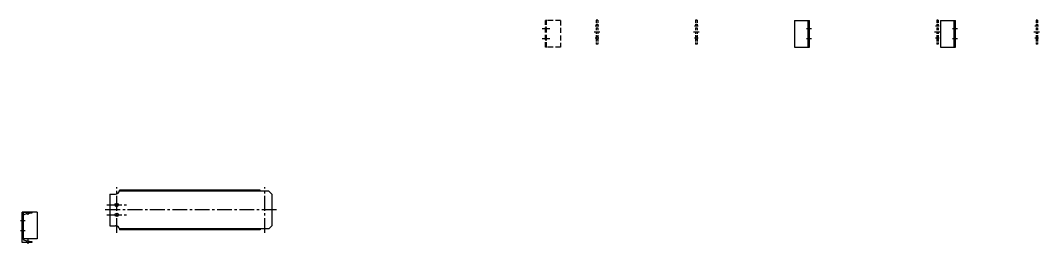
# Model space of a CAD drawing. Header units: millimetres. Extents: x -11137 to 17544, y -5373 to 15400.
# Drawn here: x 3511 to 8641, y 8748 to 9875 of the extents above; entities that cross this region are included whole.
import ezdxf

# ---------------------------------------------------------------- set-up
doc = ezdxf.new("R2010")
doc.units = ezdxf.units.MM
doc.header["$LTSCALE"] = 100
doc.header["$MEASUREMENT"] = 0
doc.linetypes.add('CENTER2', pattern=[1.125, 0.75, -0.125, 0.125, -0.125])
doc.linetypes.add('HIDDEN', pattern=[0.375, 0.25, -0.125])
for name, color, linetype in [('EM-PJ-CENTRO', 10, 'CENTER2'), ('EM-PJ-CONTORNO', 3, 'Continuous'), ('EM-PJ-COTA', 7, 'Continuous'), ('EM-PJ-TRACEJADA', 1, 'HIDDEN')]:
    doc.layers.add(name, color=color, linetype=linetype)

# ---------------------------------------------------------------- blocks, each defined once
blk = doc.blocks.new('A$C9bd9dc66')
at = {"layer": 'EM-PJ-CENTRO'}
for p, q in [((8.8, 25), (-15.2, 25)), ((8.8, -25), (-15.2, -25))]:
    blk.add_line(p, q, dxfattribs=at)
at = {"layer": 'EM-PJ-CONTORNO'}
for p, q in [((-76.2, 67.5), (-76.2, -67.5)), ((-76.2, 67.5), (-10, 67.5)), ((-10, 67.5), (0, 67.5)), ((-6.4, -67.5), (-6.4, 67.5)), ((0, -67.5), (0, 67.5)), ((-76.2, -67.5), (-10, -67.5)), ((-10, -67.5), (0, -67.5))]:
    blk.add_line(p, q, dxfattribs=at)
at = {"layer": 'EM-PJ-TRACEJADA'}
for p, q in [((-6.4, 34), (0, 34)), ((-6.4, 16), (0, 16)), ((-6.4, -16), (0, -16)), ((-6.4, -34), (0, -34))]:
    blk.add_line(p, q, dxfattribs=at)
blk = doc.blocks.new('XCV')
at = {"layer": 'EM-PJ-CENTRO', "ltscale": 0.5}
for p, q in [((-16579, 11966.6), (-16607.5, 11966.6)), ((-16584, 11996.6), (-16602.5, 11996.6)), ((-16584, 11936.6), (-16602.5, 11936.6))]:
    blk.add_line(p, q, dxfattribs=at)
at = {"layer": 'EM-PJ-TRACEJADA', "ltscale": 0.5}
for p, q in [((-16589, 12026.6), (-16597, 12026.6)), ((-16597, 12026.6), (-16597, 11906.6)), ((-16589, 12026.6), (-16589, 11906.6)), ((-16589, 12005.6), (-16597, 12005.6)), ((-16589, 11987.6), (-16597, 11987.6)), ((-16589, 11945.6), (-16597, 11945.6)), ((-16589, 11927.6), (-16597, 11927.6)), ((-16589, 11906.6), (-16597, 11906.6))]:
    blk.add_line(p, q, dxfattribs=at)
blk = doc.blocks.new('A$C3a0a9aeb')
at = {"layer": 'EM-PJ-CENTRO'}
for p, q in [((-21.9, 25), (17, 25)), ((-21.9, -25), (17, -25))]:
    blk.add_line(p, q, dxfattribs=at)
at = {"layer": 'EM-PJ-TRACEJADA'}
for p, q in [((-76.2, 67.5), (-76.2, -67.5)), ((-76.2, 67.5), (-10, 67.5)), ((-10, 67.5), (0, 67.5)), ((-6.3, -67.5), (-6.3, 67.5)), ((0, -67.5), (0, 67.5)), ((-6.3, 34), (0, 34)), ((-6.3, 16), (0, 16)), ((-6.3, -16), (0, -16)), ((-6.3, -34), (0, -34)), ((-76.2, -67.5), (-10, -67.5)), ((-10, -67.5), (0, -67.5))]:
    blk.add_line(p, q, dxfattribs=at)
blk = doc.blocks.new('A$C4de2501e')
for p, q in [((28.6, 138), (28.6, 158.6)), ((19.6, 143), (19.6, 152.4)), ((37.6, 146), (37.6, 152.4)), ((19.6, 0), (19.6, 9.4)), ((28.6, -3.3), (28.6, 13.1)), ((37.6, 0), (37.6, 6.4))]:
    blk.add_line(p, q)
blk.add_lwpolyline([(0, 152.4), (0, 0), (48.8, 0), (48.8, 2, 0.366651), (46.2, 5), (11.4, 10.8, -0.366651), (5.1, 18.3), (5.1, 134.1, -0.366651), (11.4, 141.6), (46.2, 147.4, 0.366651), (48.8, 150.4), (48.8, 152.4)], format="xyb", close=True)

msp = doc.modelspace()

# ---------------------------------------------------------------- linework, layer by layer
at = {"layer": 'EM-PJ-CENTRO'}
for p, q in [((3995.711, 8801.994), (3995.711, 9032.372)), ((4740.711, 8801.994), (4740.711, 9032.372)), ((3945.711, 8943.355), (4052.969, 8943.355)), ((4800.711, 8918.355), (3935.711, 8918.355)), ((3945.711, 8893.355), (4053.776, 8893.355))]:
    msp.add_line(p, q, dxfattribs=at)
at = {"layer": 'EM-PJ-CONTORNO'}
for p, q in [((3960.711, 8998.355), (3960.711, 8838.355)), ((3960.711, 8998.355), (3990.299, 8998.355)), ((4717.861, 9018.355), (4009.611, 9018.355)), ((4009.611, 9013.155), (4009.611, 9018.355)), ((4717.861, 9013.155), (4009.611, 9013.155)), ((4717.861, 9013.155), (4717.861, 9018.355)), ((4760.711, 9013.155), (4717.861, 9013.155)), ((4760.711, 9013.155), (4775.711, 8998.155)), ((4775.711, 8998.155), (4775.711, 8838.355)), ((3960.711, 8838.355), (3990.299, 8838.355)), ((4760.711, 8823.555), (4775.711, 8838.555)), ((4717.861, 8823.555), (4009.611, 8823.555)), ((4009.611, 8823.555), (4009.611, 8818.355)), ((4717.861, 8818.355), (4009.611, 8818.355)), ((4717.861, 8823.555), (4717.861, 8818.355)), ((4760.711, 8823.555), (4717.861, 8823.555))]:
    msp.add_line(p, q, dxfattribs=at)
for centre in [(3995.711, 8943.355), (3995.711, 8893.355)]:
    msp.add_circle(centre, 9, dxfattribs=at)
for centre, start, end in [((3990.299, 9018.355), 270, 344.929938), ((3990.299, 8818.355), 15.070062, 90)]:
    msp.add_arc(centre, 20, start, end, dxfattribs=at)

# ---------------------------------------------------------------- block references
at = {"layer": 'EM-PJ-CONTORNO', "xscale": -1}
for name, p in [('A$C3a0a9aeb', (6153.658, 9806.754)), ('A$C9bd9dc66', (3519.609, 8839.709))]:
    msp.add_blockref(name, p, dxfattribs=at)
at = {"layer": 'EM-PJ-CONTORNO'}
for name, p in [('XCV', (23006.711, -2151.361)), ('XCV', (23506.711, -2151.361)), ('A$C9bd9dc66', (7483.588, 9806.754)), ('XCV', (24720.457, -2151.361)), ('A$C9bd9dc66', (8218.481, 9806.754)), ('XCV', (25220.457, -2151.361))]:
    msp.add_blockref(name, p, dxfattribs=at)
at = {"layer": 'EM-PJ-COTA', "xscale": -1, "rotation": 180}
msp.add_blockref('A$C4de2501e', (3519.609, 8906.581), dxfattribs=at)

doc.saveas('drawing.dxf')
